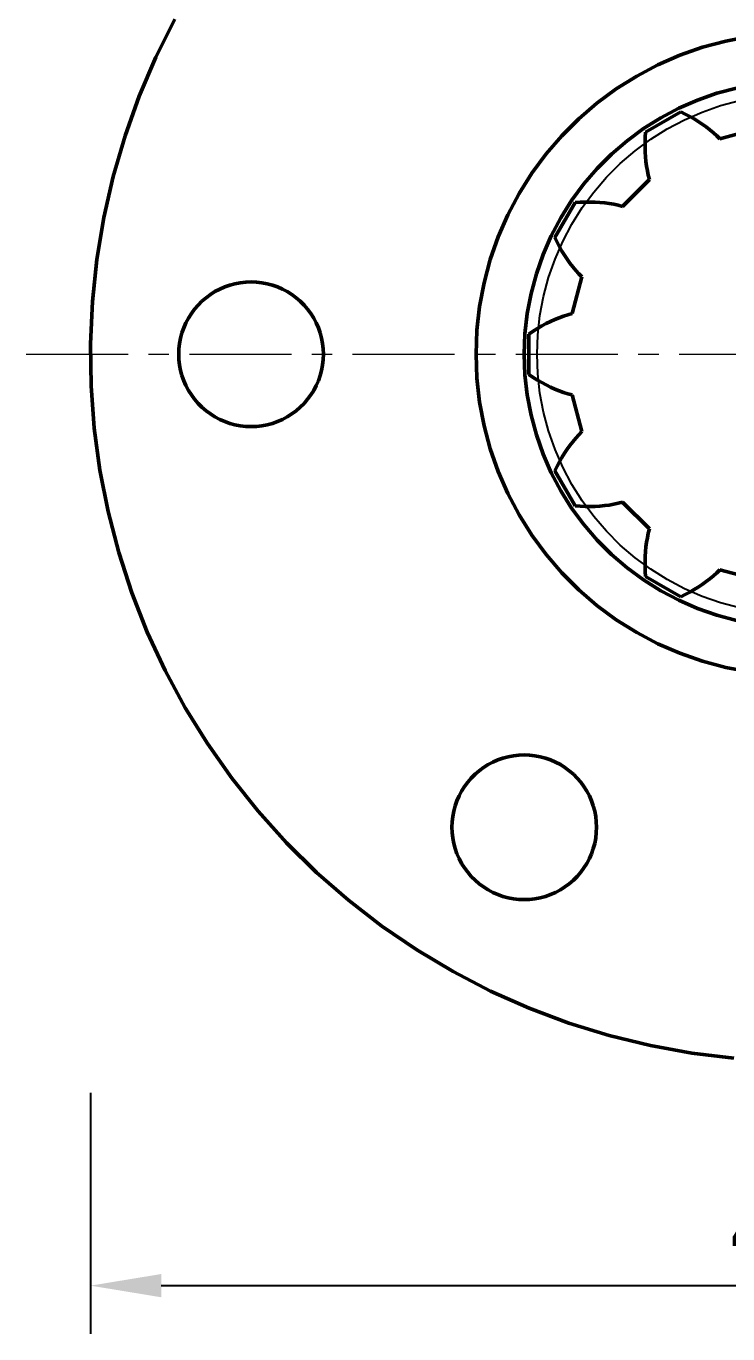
# Model space of a CAD drawing. Header units: millimetres. Extents: x 0 to 420, y 0 to 297.
# Drawn here: x 185.5 to 207.33, y 219.51 to 260.21 of the extents above; entities that cross this region are included whole.
import ezdxf

# ---------------------------------------------------------------- set-up
doc = ezdxf.new("R2010")
doc.units = ezdxf.units.MM
doc.linetypes.add('CENTER', pattern=[5.08, 3.175, -0.635, 0.635, -0.635])
doc.linetypes.add('DASHED', pattern=[1.524, 1.27, -0.254])
for name, color, linetype, lineweight in [('CENTER', 1, 'CENTER', 18), ('DIM', 3, 'CONTINUOUS', 18), ('HIDDEN', 8, 'DASHED', 25), ('VISIBLE', 7, 'CONTINUOUS', 50)]:
    doc.layers.add(name, color=color, linetype=linetype, lineweight=lineweight)
doc.styles.add('CJK', font='NotoSansCJK-Regular.ttc')
doc.dimstyles.new('GB', dxfattribs={"dimtxt": 2.8, "dimasz": 2.2, "dimexe": 1.5, "dimexo": 1, "dimgap": 0.6, "dimtad": 1, "dimlfac": 100, "dimzin": 12, "dimdsep": 46, "dimtxsty": 'CJK', "dimcen": 2.5, "dimazin": 3, "dimtfac": 0.5, "dimtmove": 2, "dimatfit": 3})

msp = doc.modelspace()

# ---------------------------------------------------------------- linework, layer by layer
at = {"layer": 'CENTER'}
msp.add_line((185.49754, 250), (233.49754, 250), dxfattribs=at)
at = {"layer": 'HIDDEN'}
for points in [[(189.53565, 259.24786), (190.12444, 260.42511)], [(206.54999, 259.55573), (207.27233, 259.74928)], [(206.54999, 259.55573), (207.27233, 259.74928)], [(206.54999, 259.55573), (207.27233, 259.74928)], [(207.27233, 259.74928), (208.00712, 259.88831)], [(207.27233, 259.74928), (208.00712, 259.88831)], [(207.27233, 259.74928), (208.00712, 259.88831)], [(205.1587, 259.00969), (205.84413, 259.30874)], [(205.1587, 259.00969), (205.84413, 259.30874)], [(205.1587, 259.00969), (205.84413, 259.30874)], [(205.84413, 259.30874), (206.54999, 259.55573)], [(205.84413, 259.30874), (206.54999, 259.55573)], [(205.84413, 259.30874), (206.54999, 259.55573)], [(189.01832, 258.0375), (189.53565, 259.24786)], [(204.49754, 258.66025), (205.1587, 259.00969)], [(204.49754, 258.66025), (205.1587, 259.00969)], [(204.49754, 258.66025), (205.1587, 259.00969)], [(203.86434, 258.26239), (204.49754, 258.66025)], [(203.86434, 258.26239), (204.49754, 258.66025)], [(203.86434, 258.26239), (204.49754, 258.66025)], [(203.26264, 257.81831), (203.86434, 258.26239)], [(203.26264, 257.81831), (203.86434, 258.26239)], [(203.26264, 257.81831), (203.86434, 258.26239)], [(206.39214, 257.91243), (206.99212, 258.12237)], [(206.99212, 258.12237), (206.39214, 257.91243)], [(206.99212, 258.12237), (206.39214, 257.91243)], [(206.39214, 257.91243), (206.99212, 258.12237)], [(206.39214, 257.91243), (206.99212, 258.12237)], [(206.99212, 258.12237), (207.60611, 258.28689)], [(207.60611, 258.28689), (206.99212, 258.12237)], [(207.60611, 258.28689), (206.99212, 258.12237)], [(206.99212, 258.12237), (207.60611, 258.28689)], [(206.99212, 258.12237), (207.60611, 258.28689)], [(188.57429, 256.79837), (189.01832, 258.0375)], [(202.69581, 257.33052), (203.26264, 257.81831)], [(202.69581, 257.33052), (203.26264, 257.81831)], [(202.69581, 257.33052), (203.26264, 257.81831)], [(205.24754, 257.36122), (205.80953, 257.65824)], [(205.80953, 257.65824), (205.24754, 257.36122)], [(205.80953, 257.65824), (205.24754, 257.36122)], [(205.24754, 257.36122), (205.80953, 257.65824)], [(205.24754, 257.36122), (205.80953, 257.65824)], [(205.80953, 257.65824), (206.39214, 257.91243)], [(206.39214, 257.91243), (205.80953, 257.65824)], [(206.39214, 257.91243), (205.80953, 257.65824)], [(205.80953, 257.65824), (206.39214, 257.91243)], [(205.80953, 257.65824), (206.39214, 257.91243)], [(206.53828, 257.54008), (207.11002, 257.74014)], [(206.53828, 257.54008), (207.11002, 257.74014)], [(207.11002, 257.74014), (207.69512, 257.89692)], [(207.11002, 257.74014), (207.69512, 257.89692)], [(202.16702, 256.80173), (202.69581, 257.33052)], [(202.16702, 256.80173), (202.69581, 257.33052)], [(202.16702, 256.80173), (202.69581, 257.33052)], [(204.70932, 257.02303), (205.24754, 257.36122)], [(205.24754, 257.36122), (204.70932, 257.02303)], [(205.24754, 257.36122), (204.70932, 257.02303)], [(204.70932, 257.02303), (205.24754, 257.36122)], [(204.70932, 257.02303), (205.24754, 257.36122)], [(204.77654, 256.91757), (205.86724, 257.54729)], [(205.44754, 257.01481), (205.98308, 257.29785)], [(205.44754, 257.01481), (205.98308, 257.29785)], [(205.86724, 257.54729), (206.01097, 257.47705)], [(205.98308, 257.29785), (206.53828, 257.54008)], [(205.98308, 257.29785), (206.53828, 257.54008)], [(206.01097, 257.47705), (206.1503, 257.40349)], [(206.1503, 257.40349), (206.28511, 257.32669)], [(206.28511, 257.32669), (206.41527, 257.24674)], [(206.41527, 257.24674), (206.54063, 257.16374)], [(204.19787, 256.64557), (204.70932, 257.02303)], [(204.70932, 257.02303), (204.19787, 256.64557)], [(204.70932, 257.02303), (204.19787, 256.64557)], [(204.19787, 256.64557), (204.70932, 257.02303)], [(204.19787, 256.64557), (204.70932, 257.02303)], [(204.76551, 256.75799), (204.77654, 256.91757)], [(204.93465, 256.69253), (205.44754, 257.01481)], [(204.93465, 256.69253), (205.44754, 257.01481)], [(206.54063, 257.16374), (206.66102, 257.07777)], [(206.66102, 257.07777), (206.77627, 256.9889)], [(206.77627, 256.9889), (206.88616, 256.8972)], [(206.88616, 256.8972), (206.99045, 256.80272)], [(207.08882, 256.7055), (208.2308, 257.01149)], [(188.20517, 255.53491), (188.57429, 256.79837)], [(201.67922, 256.2349), (202.16702, 256.80173)], [(201.67922, 256.2349), (202.16702, 256.80173)], [(201.67922, 256.2349), (202.16702, 256.80173)], [(203.71607, 256.23094), (204.19787, 256.64557)], [(204.19787, 256.64557), (203.71607, 256.23094)], [(204.19787, 256.64557), (203.71607, 256.23094)], [(203.71607, 256.23094), (204.19787, 256.64557)], [(203.71607, 256.23094), (204.19787, 256.64557)], [(204.44727, 256.33284), (204.93465, 256.69253)], [(204.44727, 256.33284), (204.93465, 256.69253)], [(204.75865, 256.44538), (204.75955, 256.60054)], [(204.76281, 256.29269), (204.75865, 256.44538)], [(204.75955, 256.60054), (204.76551, 256.75799)], [(206.99045, 256.80272), (207.08882, 256.7055)], [(201.23515, 255.6332), (201.67922, 256.2349)], [(201.23515, 255.6332), (201.67922, 256.2349)], [(201.23515, 255.6332), (201.67922, 256.2349)], [(203.2666, 255.78147), (203.71607, 256.23094)], [(203.71607, 256.23094), (203.2666, 255.78147)], [(203.71607, 256.23094), (203.2666, 255.78147)], [(203.2666, 255.78147), (203.71607, 256.23094)], [(203.2666, 255.78147), (203.71607, 256.23094)], [(203.98814, 255.93772), (204.44727, 256.33284)], [(203.98814, 255.93772), (204.44727, 256.33284)], [(204.77201, 256.14263), (204.76281, 256.29269)], [(204.78627, 255.99538), (204.77201, 256.14263)], [(200.83728, 255), (201.23515, 255.6332)], [(200.83728, 255), (201.23515, 255.6332)], [(200.83728, 255), (201.23515, 255.6332)], [(202.85197, 255.29966), (203.2666, 255.78147)], [(203.2666, 255.78147), (202.85197, 255.29966)], [(203.2666, 255.78147), (202.85197, 255.29966)], [(202.85197, 255.29966), (203.2666, 255.78147)], [(202.85197, 255.29966), (203.2666, 255.78147)], [(203.55982, 255.5094), (203.98814, 255.93772)], [(203.55982, 255.5094), (203.98814, 255.93772)], [(204.80561, 255.85114), (204.78627, 255.99538)], [(204.83008, 255.71012), (204.80561, 255.85114)], [(204.85976, 255.57257), (204.83008, 255.71012)], [(187.91227, 254.25163), (188.20517, 255.53491)], [(202.47451, 254.78822), (202.85197, 255.29966)], [(202.85197, 255.29966), (202.47451, 254.78822)], [(202.85197, 255.29966), (202.47451, 254.78822)], [(202.47451, 254.78822), (202.85197, 255.29966)], [(202.47451, 254.78822), (202.85197, 255.29966)], [(203.1647, 255.05027), (203.55982, 255.5094)], [(203.1647, 255.05027), (203.55982, 255.5094)], [(204.05878, 254.60278), (204.89476, 255.43876)], [(204.89476, 255.43876), (204.85976, 255.57257)], [(200.48785, 254.33884), (200.83728, 255)], [(200.48785, 254.33884), (200.83728, 255)], [(200.48785, 254.33884), (200.83728, 255)], [(202.805, 254.56289), (203.1647, 255.05027)], [(202.805, 254.56289), (203.1647, 255.05027)], [(201.95025, 253.6303), (202.57997, 254.721)], [(202.13632, 254.25), (202.47451, 254.78822)], [(202.47451, 254.78822), (202.13632, 254.25)], [(202.47451, 254.78822), (202.13632, 254.25)], [(202.13632, 254.25), (202.47451, 254.78822)], [(202.13632, 254.25), (202.47451, 254.78822)], [(202.48273, 254.05), (202.805, 254.56289)], [(202.48273, 254.05), (202.805, 254.56289)], [(202.57997, 254.721), (202.73955, 254.73203)], [(202.73955, 254.73203), (202.897, 254.73799)], [(202.897, 254.73799), (203.05215, 254.73888)], [(203.05215, 254.73888), (203.20485, 254.73473)], [(203.20485, 254.73473), (203.35491, 254.72553)], [(203.35491, 254.72553), (203.50216, 254.71127)], [(203.50216, 254.71127), (203.6464, 254.69193)], [(203.6464, 254.69193), (203.78742, 254.66746)], [(203.78742, 254.66746), (203.92497, 254.63778)], [(203.92497, 254.63778), (204.05878, 254.60278)], [(187.69664, 252.95313), (187.91227, 254.25163)], [(200.1888, 253.65341), (200.48785, 254.33884)], [(200.1888, 253.65341), (200.48785, 254.33884)], [(200.1888, 253.65341), (200.48785, 254.33884)], [(201.8393, 253.68801), (202.13632, 254.25)], [(202.13632, 254.25), (201.8393, 253.68801)], [(202.13632, 254.25), (201.8393, 253.68801)], [(201.8393, 253.68801), (202.13632, 254.25)], [(201.8393, 253.68801), (202.13632, 254.25)], [(202.19969, 253.51446), (202.48273, 254.05)], [(202.19969, 253.51446), (202.48273, 254.05)], [(199.94181, 252.94755), (200.1888, 253.65341)], [(199.94181, 252.94755), (200.1888, 253.65341)], [(199.94181, 252.94755), (200.1888, 253.65341)], [(201.58511, 253.1054), (201.8393, 253.68801)], [(201.8393, 253.68801), (201.58511, 253.1054)], [(201.8393, 253.68801), (201.58511, 253.1054)], [(201.58511, 253.1054), (201.8393, 253.68801)], [(201.58511, 253.1054), (201.8393, 253.68801)], [(202.02049, 253.48657), (201.95025, 253.6303)], [(201.95746, 252.95926), (202.19969, 253.51446)], [(201.95746, 252.95926), (202.19969, 253.51446)], [(202.09405, 253.34724), (202.02049, 253.48657)], [(202.17085, 253.21242), (202.09405, 253.34724)], [(202.2508, 253.08226), (202.17085, 253.21242)], [(187.55905, 251.64406), (187.69664, 252.95313)], [(199.74826, 252.22521), (199.94181, 252.94755)], [(199.74826, 252.22521), (199.94181, 252.94755)], [(199.74826, 252.22521), (199.94181, 252.94755)], [(201.37517, 252.50542), (201.58511, 253.1054)], [(201.58511, 253.1054), (201.37517, 252.50542)], [(201.58511, 253.1054), (201.37517, 252.50542)], [(201.37517, 252.50542), (201.58511, 253.1054)], [(201.37517, 252.50542), (201.58511, 253.1054)], [(201.7574, 252.38752), (201.95746, 252.95926)], [(201.7574, 252.38752), (201.95746, 252.95926)], [(202.3338, 252.95691), (202.2508, 253.08226)], [(202.41977, 252.83652), (202.3338, 252.95691)], [(202.50864, 252.72127), (202.41977, 252.83652)], [(201.21065, 251.89143), (201.37517, 252.50542)], [(201.37517, 252.50542), (201.21065, 251.89143)], [(201.37517, 252.50542), (201.21065, 251.89143)], [(201.21065, 251.89143), (201.37517, 252.50542)], [(201.21065, 251.89143), (201.37517, 252.50542)], [(201.60062, 251.80242), (201.7574, 252.38752)], [(201.60062, 251.80242), (201.7574, 252.38752)], [(202.48605, 251.26674), (202.79204, 252.40871)], [(202.60034, 252.61138), (202.50864, 252.72127)], [(202.69482, 252.50709), (202.60034, 252.61138)], [(202.79204, 252.40871), (202.69482, 252.50709)], [(191.5213, 252.02718), (191.37254, 251.94856)], [(191.67552, 252.09447), (191.5213, 252.02718)], [(191.83434, 252.15004), (191.67552, 252.09447)], [(191.99687, 252.19359), (191.83434, 252.15004)], [(192.16219, 252.22487), (191.99687, 252.19359)], [(192.3294, 252.24371), (192.16219, 252.22487)], [(192.49754, 252.25), (192.3294, 252.24371)], [(192.66568, 252.24371), (192.49754, 252.25)], [(192.83288, 252.22487), (192.66568, 252.24371)], [(192.99821, 252.19359), (192.83288, 252.22487)], [(193.16074, 252.15004), (192.99821, 252.19359)], [(193.31956, 252.09447), (193.16074, 252.15004)], [(193.47378, 252.02718), (193.31956, 252.09447)], [(193.62254, 251.94856), (193.47378, 252.02718)], [(199.60923, 251.49042), (199.74826, 252.22521)], [(199.60923, 251.49042), (199.74826, 252.22521)], [(199.60923, 251.49042), (199.74826, 252.22521)], [(187.5, 250.32911), (187.55905, 251.64406)], [(190.96715, 251.64937), (190.84817, 251.53039)], [(191.09469, 251.75912), (190.96715, 251.64937)], [(191.23007, 251.85904), (191.09469, 251.75912)], [(191.37254, 251.94856), (191.23007, 251.85904)], [(193.76501, 251.85904), (193.62254, 251.94856)], [(193.90039, 251.75912), (193.76501, 251.85904)], [(194.02793, 251.64937), (193.90039, 251.75912)], [(194.1469, 251.53039), (194.02793, 251.64937)], [(201.09248, 251.26686), (201.21065, 251.89143)], [(201.21065, 251.89143), (201.09248, 251.26686)], [(201.21065, 251.89143), (201.09248, 251.26686)], [(201.09248, 251.26686), (201.21065, 251.89143)], [(201.09248, 251.26686), (201.21065, 251.89143)], [(201.48801, 251.20724), (201.60062, 251.80242)], [(201.48801, 251.20724), (201.60062, 251.80242)], [(190.6385, 251.26747), (190.54898, 251.125)], [(190.73842, 251.40285), (190.6385, 251.26747)], [(190.84817, 251.53039), (190.73842, 251.40285)], [(194.25666, 251.40285), (194.1469, 251.53039)], [(194.35658, 251.26747), (194.25666, 251.40285)], [(194.4461, 251.125), (194.35658, 251.26747)], [(199.5255, 250.7473), (199.60923, 251.49042)], [(199.5255, 250.7473), (199.60923, 251.49042)], [(199.5255, 250.7473), (199.60923, 251.49042)], [(201.02131, 250.63521), (201.09248, 251.26686)], [(201.09248, 251.26686), (201.02131, 250.63521)], [(201.09248, 251.26686), (201.02131, 250.63521)], [(201.02131, 250.63521), (201.09248, 251.26686)], [(201.02131, 250.63521), (201.09248, 251.26686)], [(201.42019, 250.60531), (201.48801, 251.20724)], [(201.42019, 250.60531), (201.48801, 251.20724)], [(201.94975, 251.08239), (202.08434, 251.13776)], [(202.08434, 251.13776), (202.2187, 251.18708)], [(202.2187, 251.18708), (202.35266, 251.23015)], [(202.35266, 251.23015), (202.48605, 251.26674)], [(190.40307, 250.82202), (190.3475, 250.6632)], [(190.47036, 250.97624), (190.40307, 250.82202)], [(190.54898, 251.125), (190.47036, 250.97624)], [(194.52472, 250.97624), (194.4461, 251.125)], [(194.592, 250.82202), (194.52472, 250.97624)], [(194.64758, 250.6632), (194.592, 250.82202)], [(199.49754, 250), (199.5255, 250.7473)], [(199.49754, 250), (199.5255, 250.7473)], [(199.49754, 250), (199.5255, 250.7473)], [(201.27893, 250.71907), (201.41231, 250.80295)], [(201.41231, 250.80295), (201.54623, 250.8813)], [(201.54623, 250.8813), (201.68054, 250.95405)], [(201.68054, 250.95405), (201.8151, 251.02111)], [(201.8151, 251.02111), (201.94975, 251.08239)], [(187.51969, 249.01297), (187.5, 250.32911)], [(190.27267, 250.33535), (190.25383, 250.16814)], [(190.30395, 250.50067), (190.27267, 250.33535)], [(190.3475, 250.6632), (190.30395, 250.50067)], [(194.69113, 250.50067), (194.64758, 250.6632)], [(194.72241, 250.33535), (194.69113, 250.50067)], [(194.74125, 250.16814), (194.72241, 250.33535)], [(200.99754, 250), (201.02131, 250.63521)], [(201.02131, 250.63521), (200.99754, 250)], [(201.02131, 250.63521), (200.99754, 250)], [(200.99754, 250), (201.02131, 250.63521)], [(200.99754, 250), (201.02131, 250.63521)], [(201.14625, 250.62972), (201.27893, 250.71907)], [(201.14625, 249.37028), (201.14625, 250.62972)], [(201.39754, 250), (201.42019, 250.60531)], [(201.39754, 250), (201.42019, 250.60531)], [(190.25383, 250.16814), (190.24754, 250)], [(190.24754, 250), (190.25383, 249.83186)], [(194.74754, 250), (194.74125, 250.16814)], [(194.74125, 249.83186), (194.74754, 250)], [(199.5255, 249.2527), (199.49754, 250)], [(199.5255, 249.2527), (199.49754, 250)], [(199.5255, 249.2527), (199.49754, 250)], [(201.02131, 249.36479), (200.99754, 250)], [(200.99754, 250), (201.02131, 249.36479)], [(200.99754, 250), (201.02131, 249.36479)], [(201.02131, 249.36479), (200.99754, 250)], [(201.02131, 249.36479), (200.99754, 250)], [(201.42019, 249.39469), (201.39754, 250)], [(201.42019, 249.39469), (201.39754, 250)], [(190.25383, 249.83186), (190.27267, 249.66465)], [(190.27267, 249.66465), (190.30395, 249.49933)], [(194.69113, 249.49933), (194.72241, 249.66465)], [(194.72241, 249.66465), (194.74125, 249.83186)], [(190.30395, 249.49933), (190.3475, 249.3368)], [(190.3475, 249.3368), (190.40307, 249.17798)], [(190.40307, 249.17798), (190.47036, 249.02376)], [(194.52472, 249.02376), (194.592, 249.17798)], [(194.592, 249.17798), (194.64758, 249.3368)], [(194.64758, 249.3368), (194.69113, 249.49933)], [(199.60923, 248.50958), (199.5255, 249.2527)], [(199.60923, 248.50958), (199.5255, 249.2527)], [(199.60923, 248.50958), (199.5255, 249.2527)], [(201.09248, 248.73314), (201.02131, 249.36479)], [(201.02131, 249.36479), (201.09248, 248.73314)], [(201.02131, 249.36479), (201.09248, 248.73314)], [(201.09248, 248.73314), (201.02131, 249.36479)], [(201.09248, 248.73314), (201.02131, 249.36479)], [(201.27893, 249.28093), (201.14625, 249.37028)], [(201.41231, 249.19705), (201.27893, 249.28093)], [(201.54623, 249.1187), (201.41231, 249.19705)], [(201.48801, 248.79276), (201.42019, 249.39469)], [(201.48801, 248.79276), (201.42019, 249.39469)], [(201.68054, 249.04595), (201.54623, 249.1187)], [(187.61806, 247.70037), (187.51969, 249.01297)], [(190.47036, 249.02376), (190.54898, 248.875)], [(190.54898, 248.875), (190.6385, 248.73253)], [(190.6385, 248.73253), (190.73842, 248.59715)], [(194.25666, 248.59715), (194.35658, 248.73253)], [(194.35658, 248.73253), (194.4461, 248.875)], [(194.4461, 248.875), (194.52472, 249.02376)], [(201.21065, 248.10857), (201.09248, 248.73314)], [(201.09248, 248.73314), (201.21065, 248.10857)], [(201.09248, 248.73314), (201.21065, 248.10857)], [(201.21065, 248.10857), (201.09248, 248.73314)], [(201.21065, 248.10857), (201.09248, 248.73314)], [(201.60062, 248.19758), (201.48801, 248.79276)], [(201.60062, 248.19758), (201.48801, 248.79276)], [(201.8151, 248.97889), (201.68054, 249.04595)], [(201.94975, 248.91761), (201.8151, 248.97889)], [(202.08434, 248.86224), (201.94975, 248.91761)], [(202.2187, 248.81292), (202.08434, 248.86224)], [(202.35266, 248.76985), (202.2187, 248.81292)], [(202.48605, 248.73326), (202.35266, 248.76985)], [(202.79204, 247.59129), (202.48605, 248.73326)], [(190.73842, 248.59715), (190.84817, 248.46961)], [(190.84817, 248.46961), (190.96715, 248.35063)], [(190.96715, 248.35063), (191.09469, 248.24088)], [(193.90039, 248.24088), (194.02793, 248.35063)], [(194.02793, 248.35063), (194.1469, 248.46961)], [(194.1469, 248.46961), (194.25666, 248.59715)], [(199.74826, 247.77479), (199.60923, 248.50958)], [(199.74826, 247.77479), (199.60923, 248.50958)], [(199.74826, 247.77479), (199.60923, 248.50958)], [(191.09469, 248.24088), (191.23007, 248.14096)], [(191.23007, 248.14096), (191.37254, 248.05144)], [(191.37254, 248.05144), (191.5213, 247.97282)], [(191.5213, 247.97282), (191.67552, 247.90553)], [(191.67552, 247.90553), (191.83434, 247.84996)], [(193.16074, 247.84996), (193.31956, 247.90553)], [(193.31956, 247.90553), (193.47378, 247.97282)], [(193.47378, 247.97282), (193.62254, 248.05144)], [(193.62254, 248.05144), (193.76501, 248.14096)], [(193.76501, 248.14096), (193.90039, 248.24088)], [(201.37517, 247.49458), (201.21065, 248.10857)], [(201.21065, 248.10857), (201.37517, 247.49458)], [(201.21065, 248.10857), (201.37517, 247.49458)], [(201.37517, 247.49458), (201.21065, 248.10857)], [(201.37517, 247.49458), (201.21065, 248.10857)], [(201.7574, 247.61248), (201.60062, 248.19758)], [(201.7574, 247.61248), (201.60062, 248.19758)], [(187.79475, 246.39601), (187.61806, 247.70037)], [(191.83434, 247.84996), (191.99687, 247.80641)], [(191.99687, 247.80641), (192.16219, 247.77513)], [(192.16219, 247.77513), (192.3294, 247.75629)], [(192.3294, 247.75629), (192.49754, 247.75)], [(192.49754, 247.75), (192.66568, 247.75629)], [(192.66568, 247.75629), (192.83288, 247.77513)], [(192.83288, 247.77513), (192.99821, 247.80641)], [(192.99821, 247.80641), (193.16074, 247.84996)], [(199.94181, 247.05245), (199.74826, 247.77479)], [(199.94181, 247.05245), (199.74826, 247.77479)], [(199.94181, 247.05245), (199.74826, 247.77479)], [(201.58511, 246.8946), (201.37517, 247.49458)], [(201.37517, 247.49458), (201.58511, 246.8946)], [(201.37517, 247.49458), (201.58511, 246.8946)], [(201.58511, 246.8946), (201.37517, 247.49458)], [(201.58511, 246.8946), (201.37517, 247.49458)], [(201.95746, 247.04074), (201.7574, 247.61248)], [(201.95746, 247.04074), (201.7574, 247.61248)], [(202.60034, 247.38862), (202.69482, 247.49291)], [(202.69482, 247.49291), (202.79204, 247.59129)], [(202.3338, 247.04309), (202.41977, 247.16348)], [(202.41977, 247.16348), (202.50864, 247.27873)], [(202.50864, 247.27873), (202.60034, 247.38862)], [(200.1888, 246.34659), (199.94181, 247.05245)], [(200.1888, 246.34659), (199.94181, 247.05245)], [(200.1888, 246.34659), (199.94181, 247.05245)], [(201.8393, 246.31199), (201.58511, 246.8946)], [(201.58511, 246.8946), (201.8393, 246.31199)], [(201.58511, 246.8946), (201.8393, 246.31199)], [(201.8393, 246.31199), (201.58511, 246.8946)], [(201.8393, 246.31199), (201.58511, 246.8946)], [(202.19969, 246.48554), (201.95746, 247.04074)], [(202.19969, 246.48554), (201.95746, 247.04074)], [(202.09405, 246.65276), (202.17085, 246.78758)], [(202.17085, 246.78758), (202.2508, 246.91774)], [(202.2508, 246.91774), (202.3338, 247.04309)], [(188.04912, 245.10454), (187.79475, 246.39601)], [(200.48785, 245.66116), (200.1888, 246.34659)], [(200.48785, 245.66116), (200.1888, 246.34659)], [(200.48785, 245.66116), (200.1888, 246.34659)], [(202.13632, 245.75), (201.8393, 246.31199)], [(201.8393, 246.31199), (202.13632, 245.75)], [(201.8393, 246.31199), (202.13632, 245.75)], [(202.13632, 245.75), (201.8393, 246.31199)], [(202.13632, 245.75), (201.8393, 246.31199)], [(201.95025, 246.3697), (202.02049, 246.51343)], [(202.57997, 245.279), (201.95025, 246.3697)], [(202.02049, 246.51343), (202.09405, 246.65276)], [(202.48273, 245.95), (202.19969, 246.48554)], [(202.48273, 245.95), (202.19969, 246.48554)], [(202.805, 245.43711), (202.48273, 245.95)], [(202.805, 245.43711), (202.48273, 245.95)], [(200.83728, 245), (200.48785, 245.66116)], [(200.83728, 245), (200.48785, 245.66116)], [(200.83728, 245), (200.48785, 245.66116)], [(202.47451, 245.21178), (202.13632, 245.75)], [(202.13632, 245.75), (202.47451, 245.21178)], [(202.13632, 245.75), (202.47451, 245.21178)], [(202.47451, 245.21178), (202.13632, 245.75)], [(202.47451, 245.21178), (202.13632, 245.75)], [(188.38028, 243.8306), (188.04912, 245.10454)], [(202.85197, 244.70034), (202.47451, 245.21178)], [(202.47451, 245.21178), (202.85197, 244.70034)], [(202.47451, 245.21178), (202.85197, 244.70034)], [(202.85197, 244.70034), (202.47451, 245.21178)], [(202.85197, 244.70034), (202.47451, 245.21178)], [(202.73955, 245.26797), (202.57997, 245.279)], [(202.897, 245.26201), (202.73955, 245.26797)], [(203.1647, 244.94973), (202.805, 245.43711)], [(203.1647, 244.94973), (202.805, 245.43711)], [(203.05215, 245.26112), (202.897, 245.26201)], [(203.20485, 245.26527), (203.05215, 245.26112)], [(203.35491, 245.27447), (203.20485, 245.26527)], [(203.50216, 245.28873), (203.35491, 245.27447)], [(203.6464, 245.30807), (203.50216, 245.28873)], [(203.78742, 245.33254), (203.6464, 245.30807)], [(203.92497, 245.36222), (203.78742, 245.33254)], [(204.05878, 245.39722), (203.92497, 245.36222)], [(204.89476, 244.56124), (204.05878, 245.39722)], [(201.23515, 244.3668), (200.83728, 245)], [(201.23515, 244.3668), (200.83728, 245)], [(201.23515, 244.3668), (200.83728, 245)], [(203.2666, 244.21853), (202.85197, 244.70034)], [(202.85197, 244.70034), (203.2666, 244.21853)], [(202.85197, 244.70034), (203.2666, 244.21853)], [(203.2666, 244.21853), (202.85197, 244.70034)], [(203.2666, 244.21853), (202.85197, 244.70034)], [(203.55982, 244.4906), (203.1647, 244.94973)], [(203.55982, 244.4906), (203.1647, 244.94973)], [(201.67922, 243.7651), (201.23515, 244.3668)], [(201.67922, 243.7651), (201.23515, 244.3668)], [(201.67922, 243.7651), (201.23515, 244.3668)], [(203.71607, 243.76906), (203.2666, 244.21853)], [(203.2666, 244.21853), (203.71607, 243.76906)], [(203.2666, 244.21853), (203.71607, 243.76906)], [(203.71607, 243.76906), (203.2666, 244.21853)], [(203.71607, 243.76906), (203.2666, 244.21853)], [(203.98814, 244.06228), (203.55982, 244.4906)], [(203.98814, 244.06228), (203.55982, 244.4906)], [(204.80561, 244.14886), (204.83008, 244.28988)], [(204.83008, 244.28988), (204.85976, 244.42743)], [(204.85976, 244.42743), (204.89476, 244.56124)], [(188.78704, 242.57874), (188.38028, 243.8306)], [(204.44727, 243.66716), (203.98814, 244.06228)], [(204.44727, 243.66716), (203.98814, 244.06228)], [(204.76281, 243.70731), (204.77201, 243.85737)], [(204.77201, 243.85737), (204.78627, 244.00462)], [(204.78627, 244.00462), (204.80561, 244.14886)], [(202.16702, 243.19827), (201.67922, 243.7651)], [(202.16702, 243.19827), (201.67922, 243.7651)], [(202.16702, 243.19827), (201.67922, 243.7651)], [(204.19787, 243.35443), (203.71607, 243.76906)], [(203.71607, 243.76906), (204.19787, 243.35443)], [(203.71607, 243.76906), (204.19787, 243.35443)], [(204.19787, 243.35443), (203.71607, 243.76906)], [(204.19787, 243.35443), (203.71607, 243.76906)], [(204.93465, 243.30747), (204.44727, 243.66716)], [(204.93465, 243.30747), (204.44727, 243.66716)], [(204.75865, 243.55462), (204.76281, 243.70731)], [(204.75955, 243.39946), (204.75865, 243.55462)], [(202.69581, 242.66948), (202.16702, 243.19827)], [(202.69581, 242.66948), (202.16702, 243.19827)], [(202.69581, 242.66948), (202.16702, 243.19827)], [(204.70932, 242.97697), (204.19787, 243.35443)], [(204.19787, 243.35443), (204.70932, 242.97697)], [(204.19787, 243.35443), (204.70932, 242.97697)], [(204.70932, 242.97697), (204.19787, 243.35443)], [(204.70932, 242.97697), (204.19787, 243.35443)], [(204.76551, 243.24201), (204.75955, 243.39946)], [(204.77654, 243.08243), (204.76551, 243.24201)], [(205.86724, 242.45271), (204.77654, 243.08243)], [(205.44754, 242.98519), (204.93465, 243.30747)], [(205.44754, 242.98519), (204.93465, 243.30747)], [(206.77627, 243.0111), (206.66102, 242.92223)], [(206.88616, 243.1028), (206.77627, 243.0111)], [(206.99045, 243.19728), (206.88616, 243.1028)], [(207.08882, 243.2945), (206.99045, 243.19728)], [(208.2308, 242.98851), (207.08882, 243.2945)], [(203.26264, 242.18169), (202.69581, 242.66948)], [(203.26264, 242.18169), (202.69581, 242.66948)], [(203.26264, 242.18169), (202.69581, 242.66948)], [(205.24754, 242.63878), (204.70932, 242.97697)], [(204.70932, 242.97697), (205.24754, 242.63878)], [(204.70932, 242.97697), (205.24754, 242.63878)], [(205.24754, 242.63878), (204.70932, 242.97697)], [(205.24754, 242.63878), (204.70932, 242.97697)], [(205.80953, 242.34176), (205.24754, 242.63878)], [(205.24754, 242.63878), (205.80953, 242.34176)], [(205.24754, 242.63878), (205.80953, 242.34176)], [(205.80953, 242.34176), (205.24754, 242.63878)], [(205.80953, 242.34176), (205.24754, 242.63878)], [(205.98308, 242.70215), (205.44754, 242.98519)], [(205.98308, 242.70215), (205.44754, 242.98519)], [(206.53828, 242.45992), (205.98308, 242.70215)], [(206.53828, 242.45992), (205.98308, 242.70215)], [(206.1503, 242.59651), (206.01097, 242.52295)], [(206.28511, 242.67331), (206.1503, 242.59651)], [(206.41527, 242.75326), (206.28511, 242.67331)], [(206.54063, 242.83626), (206.41527, 242.75326)], [(206.66102, 242.92223), (206.54063, 242.83626)], [(189.26793, 241.35345), (188.78704, 242.57874)], [(203.86434, 241.73761), (203.26264, 242.18169)], [(203.86434, 241.73761), (203.26264, 242.18169)], [(203.86434, 241.73761), (203.26264, 242.18169)], [(206.39214, 242.08757), (205.80953, 242.34176)], [(205.80953, 242.34176), (206.39214, 242.08757)], [(205.80953, 242.34176), (206.39214, 242.08757)], [(206.39214, 242.08757), (205.80953, 242.34176)], [(206.39214, 242.08757), (205.80953, 242.34176)], [(206.01097, 242.52295), (205.86724, 242.45271)], [(207.11002, 242.25986), (206.53828, 242.45992)], [(207.11002, 242.25986), (206.53828, 242.45992)], [(207.69512, 242.10308), (207.11002, 242.25986)], [(207.69512, 242.10308), (207.11002, 242.25986)], [(206.99212, 241.87763), (206.39214, 242.08757)], [(206.39214, 242.08757), (206.99212, 241.87763)], [(206.39214, 242.08757), (206.99212, 241.87763)], [(206.99212, 241.87763), (206.39214, 242.08757)], [(206.99212, 241.87763), (206.39214, 242.08757)], [(207.60611, 241.71311), (206.99212, 241.87763)], [(206.99212, 241.87763), (207.60611, 241.71311)], [(206.99212, 241.87763), (207.60611, 241.71311)], [(207.60611, 241.71311), (206.99212, 241.87763)], [(207.60611, 241.71311), (206.99212, 241.87763)], [(204.49754, 241.33975), (203.86434, 241.73761)], [(204.49754, 241.33975), (203.86434, 241.73761)], [(204.49754, 241.33975), (203.86434, 241.73761)], [(189.82124, 240.15911), (189.26793, 241.35345)], [(205.1587, 240.99031), (204.49754, 241.33975)], [(205.1587, 240.99031), (204.49754, 241.33975)], [(205.1587, 240.99031), (204.49754, 241.33975)], [(205.84413, 240.69126), (205.1587, 240.99031)], [(205.84413, 240.69126), (205.1587, 240.99031)], [(205.84413, 240.69126), (205.1587, 240.99031)], [(206.54999, 240.44427), (205.84413, 240.69126)], [(206.54999, 240.44427), (205.84413, 240.69126)], [(206.54999, 240.44427), (205.84413, 240.69126)], [(190.44498, 239), (189.82124, 240.15911)], [(207.27233, 240.25072), (206.54999, 240.44427)], [(207.27233, 240.25072), (206.54999, 240.44427)], [(207.27233, 240.25072), (206.54999, 240.44427)], [(208.00712, 240.11169), (207.27233, 240.25072)], [(208.00712, 240.11169), (207.27233, 240.25072)], [(208.00712, 240.11169), (207.27233, 240.25072)], [(191.13693, 237.88027), (190.44498, 239)], [(191.8946, 236.80392), (191.13693, 237.88027)], [(200.0213, 237.30475), (199.87254, 237.22613)], [(200.17552, 237.37203), (200.0213, 237.30475)], [(200.33434, 237.42761), (200.17552, 237.37203)], [(200.49687, 237.47116), (200.33434, 237.42761)], [(200.66219, 237.50244), (200.49687, 237.47116)], [(200.8294, 237.52128), (200.66219, 237.50244)], [(200.99754, 237.52757), (200.8294, 237.52128)], [(201.16568, 237.52128), (200.99754, 237.52757)], [(201.33288, 237.50244), (201.16568, 237.52128)], [(201.49821, 237.47116), (201.33288, 237.50244)], [(201.66074, 237.42761), (201.49821, 237.47116)], [(201.81956, 237.37203), (201.66074, 237.42761)], [(201.97378, 237.30475), (201.81956, 237.37203)], [(202.12254, 237.22613), (201.97378, 237.30475)], [(199.46715, 236.92693), (199.34817, 236.80796)], [(199.59469, 237.03669), (199.46715, 236.92693)], [(199.73007, 237.13661), (199.59469, 237.03669)], [(199.87254, 237.22613), (199.73007, 237.13661)], [(202.26501, 237.13661), (202.12254, 237.22613)], [(202.40039, 237.03669), (202.26501, 237.13661)], [(202.52793, 236.92693), (202.40039, 237.03669)], [(202.6469, 236.80796), (202.52793, 236.92693)], [(192.71529, 235.77481), (191.8946, 236.80392)], [(199.1385, 236.54504), (199.04898, 236.40257)], [(199.23842, 236.68042), (199.1385, 236.54504)], [(199.34817, 236.80796), (199.23842, 236.68042)], [(202.75666, 236.68042), (202.6469, 236.80796)], [(202.85658, 236.54504), (202.75666, 236.68042)], [(202.9461, 236.40257), (202.85658, 236.54504)], [(198.90307, 236.09959), (198.8475, 235.94077)], [(198.97036, 236.25381), (198.90307, 236.09959)], [(199.04898, 236.40257), (198.97036, 236.25381)], [(203.02472, 236.25381), (202.9461, 236.40257)], [(203.092, 236.09959), (203.02472, 236.25381)], [(203.14758, 235.94077), (203.092, 236.09959)], [(193.59605, 234.79662), (192.71529, 235.77481)], [(198.80395, 235.77824), (198.77267, 235.61291)], [(198.8475, 235.94077), (198.80395, 235.77824)], [(203.19113, 235.77824), (203.14758, 235.94077)], [(203.22241, 235.61291), (203.19113, 235.77824)], [(198.75383, 235.44571), (198.74754, 235.27757)], [(198.74754, 235.27757), (198.75383, 235.10943)], [(198.77267, 235.61291), (198.75383, 235.44571)], [(203.24125, 235.44571), (203.22241, 235.61291)], [(203.24754, 235.27757), (203.24125, 235.44571)], [(203.24125, 235.10943), (203.24754, 235.27757)], [(198.75383, 235.10943), (198.77267, 234.94222)], [(198.77267, 234.94222), (198.80395, 234.7769)], [(203.19113, 234.7769), (203.22241, 234.94222)], [(203.22241, 234.94222), (203.24125, 235.10943)], [(194.53374, 233.87286), (193.59605, 234.79662)], [(198.80395, 234.7769), (198.8475, 234.61437)], [(198.8475, 234.61437), (198.90307, 234.45555)], [(198.90307, 234.45555), (198.97036, 234.30133)], [(203.02472, 234.30133), (203.092, 234.45555)], [(203.092, 234.45555), (203.14758, 234.61437)], [(203.14758, 234.61437), (203.19113, 234.7769)], [(198.97036, 234.30133), (199.04898, 234.15257)], [(199.04898, 234.15257), (199.1385, 234.0101)], [(202.85658, 234.0101), (202.9461, 234.15257)], [(202.9461, 234.15257), (203.02472, 234.30133)], [(195.52499, 233.00683), (194.53374, 233.87286)], [(199.1385, 234.0101), (199.23842, 233.87472)], [(199.23842, 233.87472), (199.34817, 233.74718)], [(199.34817, 233.74718), (199.46715, 233.6282)], [(202.52793, 233.6282), (202.6469, 233.74718)], [(202.6469, 233.74718), (202.75666, 233.87472)], [(202.75666, 233.87472), (202.85658, 234.0101)], [(199.46715, 233.6282), (199.59469, 233.51845)], [(199.59469, 233.51845), (199.73007, 233.41853)], [(199.73007, 233.41853), (199.87254, 233.32901)], [(199.87254, 233.32901), (200.0213, 233.25039)], [(200.0213, 233.25039), (200.17552, 233.1831)], [(201.81956, 233.1831), (201.97378, 233.25039)], [(201.97378, 233.25039), (202.12254, 233.32901)], [(202.12254, 233.32901), (202.26501, 233.41853)], [(202.26501, 233.41853), (202.40039, 233.51845)], [(202.40039, 233.51845), (202.52793, 233.6282)], [(196.56626, 232.20163), (195.52499, 233.00683)], [(200.17552, 233.1831), (200.33434, 233.12753)], [(200.33434, 233.12753), (200.49687, 233.08398)], [(200.49687, 233.08398), (200.66219, 233.0527)], [(200.66219, 233.0527), (200.8294, 233.03386)], [(200.8294, 233.03386), (200.99754, 233.02757)], [(200.99754, 233.02757), (201.16568, 233.03386)], [(201.16568, 233.03386), (201.33288, 233.0527)], [(201.33288, 233.0527), (201.49821, 233.08398)], [(201.49821, 233.08398), (201.66074, 233.12753)], [(201.66074, 233.12753), (201.81956, 233.1831)], [(197.65382, 231.46014), (196.56626, 232.20163)], [(198.78378, 230.78502), (197.65382, 231.46014)], [(199.9521, 230.17868), (198.78378, 230.78502)], [(201.15458, 229.64331), (199.9521, 230.17868)], [(202.38693, 229.1808), (201.15458, 229.64331)], [(203.64473, 228.79282), (202.38693, 229.1808)], [(204.92348, 228.48075), (203.64473, 228.79282)], [(206.21861, 228.24572), (204.92348, 228.48075)], [(207.52547, 228.08857), (206.21861, 228.24572)]]:
    msp.add_lwpolyline(points, dxfattribs=at)
at = {"layer": 'VISIBLE'}
for points in [[(189.53565, 259.24786), (190.12444, 260.42511)], [(206.54999, 259.55573), (207.27233, 259.74928)], [(207.27233, 259.74928), (208.00712, 259.88831)], [(205.1587, 259.00969), (205.84413, 259.30874)], [(205.84413, 259.30874), (206.54999, 259.55573)], [(189.01832, 258.0375), (189.53565, 259.24786)], [(204.49754, 258.66025), (205.1587, 259.00969)], [(203.86434, 258.26239), (204.49754, 258.66025)], [(203.26264, 257.81831), (203.86434, 258.26239)], [(206.39214, 257.91243), (206.99212, 258.12237)], [(206.99212, 258.12237), (207.60611, 258.28689)], [(188.57429, 256.79837), (189.01832, 258.0375)], [(202.69581, 257.33052), (203.26264, 257.81831)], [(205.24754, 257.36122), (205.80953, 257.65824)], [(205.80953, 257.65824), (206.39214, 257.91243)], [(202.16702, 256.80173), (202.69581, 257.33052)], [(204.70932, 257.02303), (205.24754, 257.36122)], [(204.77654, 256.91757), (205.86724, 257.54729)], [(205.86724, 257.54729), (206.01097, 257.47705)], [(206.01097, 257.47705), (206.1503, 257.40349)], [(206.1503, 257.40349), (206.28511, 257.32669)], [(206.28511, 257.32669), (206.41527, 257.24674)], [(206.41527, 257.24674), (206.54063, 257.16374)], [(204.19787, 256.64557), (204.70932, 257.02303)], [(204.76551, 256.75799), (204.77654, 256.91757)], [(206.54063, 257.16374), (206.66102, 257.07777)], [(206.66102, 257.07777), (206.77627, 256.9889)], [(206.77627, 256.9889), (206.88616, 256.8972)], [(206.88616, 256.8972), (206.99045, 256.80272)], [(207.08882, 256.7055), (208.2308, 257.01149)], [(188.20517, 255.53491), (188.57429, 256.79837)], [(201.67922, 256.2349), (202.16702, 256.80173)], [(203.71607, 256.23094), (204.19787, 256.64557)], [(204.75865, 256.44538), (204.75955, 256.60054)], [(204.76281, 256.29269), (204.75865, 256.44538)], [(204.75955, 256.60054), (204.76551, 256.75799)], [(206.99045, 256.80272), (207.08882, 256.7055)], [(201.23515, 255.6332), (201.67922, 256.2349)], [(203.2666, 255.78147), (203.71607, 256.23094)], [(204.77201, 256.14263), (204.76281, 256.29269)], [(204.78627, 255.99538), (204.77201, 256.14263)], [(200.83728, 255), (201.23515, 255.6332)], [(202.85197, 255.29966), (203.2666, 255.78147)], [(204.80561, 255.85114), (204.78627, 255.99538)], [(204.83008, 255.71012), (204.80561, 255.85114)], [(204.85976, 255.57257), (204.83008, 255.71012)], [(187.91227, 254.25163), (188.20517, 255.53491)], [(202.47451, 254.78822), (202.85197, 255.29966)], [(204.05878, 254.60278), (204.89476, 255.43876)], [(204.89476, 255.43876), (204.85976, 255.57257)], [(200.48785, 254.33884), (200.83728, 255)], [(201.95025, 253.6303), (202.57997, 254.721)], [(202.13632, 254.25), (202.47451, 254.78822)], [(202.57997, 254.721), (202.73955, 254.73203)], [(202.73955, 254.73203), (202.897, 254.73799)], [(202.897, 254.73799), (203.05215, 254.73888)], [(203.05215, 254.73888), (203.20485, 254.73473)], [(203.20485, 254.73473), (203.35491, 254.72553)], [(203.35491, 254.72553), (203.50216, 254.71127)], [(203.50216, 254.71127), (203.6464, 254.69193)], [(203.6464, 254.69193), (203.78742, 254.66746)], [(203.78742, 254.66746), (203.92497, 254.63778)], [(203.92497, 254.63778), (204.05878, 254.60278)], [(187.69664, 252.95313), (187.91227, 254.25163)], [(200.1888, 253.65341), (200.48785, 254.33884)], [(201.8393, 253.68801), (202.13632, 254.25)], [(199.94181, 252.94755), (200.1888, 253.65341)], [(201.58511, 253.1054), (201.8393, 253.68801)], [(202.02049, 253.48657), (201.95025, 253.6303)], [(202.09405, 253.34724), (202.02049, 253.48657)], [(202.17085, 253.21242), (202.09405, 253.34724)], [(202.2508, 253.08226), (202.17085, 253.21242)], [(187.55905, 251.64406), (187.69664, 252.95313)], [(199.74826, 252.22521), (199.94181, 252.94755)], [(201.37517, 252.50542), (201.58511, 253.1054)], [(202.3338, 252.95691), (202.2508, 253.08226)], [(202.41977, 252.83652), (202.3338, 252.95691)], [(202.50864, 252.72127), (202.41977, 252.83652)], [(201.21065, 251.89143), (201.37517, 252.50542)], [(202.48605, 251.26674), (202.79204, 252.40871)], [(202.60034, 252.61138), (202.50864, 252.72127)], [(202.69482, 252.50709), (202.60034, 252.61138)], [(202.79204, 252.40871), (202.69482, 252.50709)], [(191.5213, 252.02718), (191.37254, 251.94856)], [(191.67552, 252.09447), (191.5213, 252.02718)], [(191.83434, 252.15004), (191.67552, 252.09447)], [(191.99687, 252.19359), (191.83434, 252.15004)], [(192.16219, 252.22487), (191.99687, 252.19359)], [(192.3294, 252.24371), (192.16219, 252.22487)], [(192.49754, 252.25), (192.3294, 252.24371)], [(192.66568, 252.24371), (192.49754, 252.25)], [(192.83288, 252.22487), (192.66568, 252.24371)], [(192.99821, 252.19359), (192.83288, 252.22487)], [(193.16074, 252.15004), (192.99821, 252.19359)], [(193.31956, 252.09447), (193.16074, 252.15004)], [(193.47378, 252.02718), (193.31956, 252.09447)], [(193.62254, 251.94856), (193.47378, 252.02718)], [(199.60923, 251.49042), (199.74826, 252.22521)], [(187.5, 250.32911), (187.55905, 251.64406)], [(190.96715, 251.64937), (190.84817, 251.53039)], [(191.09469, 251.75912), (190.96715, 251.64937)], [(191.23007, 251.85904), (191.09469, 251.75912)], [(191.37254, 251.94856), (191.23007, 251.85904)], [(193.76501, 251.85904), (193.62254, 251.94856)], [(193.90039, 251.75912), (193.76501, 251.85904)], [(194.02793, 251.64937), (193.90039, 251.75912)], [(194.1469, 251.53039), (194.02793, 251.64937)], [(201.09248, 251.26686), (201.21065, 251.89143)], [(190.6385, 251.26747), (190.54898, 251.125)], [(190.73842, 251.40285), (190.6385, 251.26747)], [(190.84817, 251.53039), (190.73842, 251.40285)], [(194.25666, 251.40285), (194.1469, 251.53039)], [(194.35658, 251.26747), (194.25666, 251.40285)], [(194.4461, 251.125), (194.35658, 251.26747)], [(199.5255, 250.7473), (199.60923, 251.49042)], [(201.02131, 250.63521), (201.09248, 251.26686)], [(201.94975, 251.08239), (202.08434, 251.13776)], [(202.08434, 251.13776), (202.2187, 251.18708)], [(202.2187, 251.18708), (202.35266, 251.23015)], [(202.35266, 251.23015), (202.48605, 251.26674)], [(190.40307, 250.82202), (190.3475, 250.6632)], [(190.47036, 250.97624), (190.40307, 250.82202)], [(190.54898, 251.125), (190.47036, 250.97624)], [(194.52472, 250.97624), (194.4461, 251.125)], [(194.592, 250.82202), (194.52472, 250.97624)], [(194.64758, 250.6632), (194.592, 250.82202)], [(199.49754, 250), (199.5255, 250.7473)], [(201.27893, 250.71907), (201.41231, 250.80295)], [(201.41231, 250.80295), (201.54623, 250.8813)], [(201.54623, 250.8813), (201.68054, 250.95405)], [(201.68054, 250.95405), (201.8151, 251.02111)], [(201.8151, 251.02111), (201.94975, 251.08239)], [(187.51969, 249.01297), (187.5, 250.32911)], [(190.27267, 250.33535), (190.25383, 250.16814)], [(190.30395, 250.50067), (190.27267, 250.33535)], [(190.3475, 250.6632), (190.30395, 250.50067)], [(194.69113, 250.50067), (194.64758, 250.6632)], [(194.72241, 250.33535), (194.69113, 250.50067)], [(194.74125, 250.16814), (194.72241, 250.33535)], [(200.99754, 250), (201.02131, 250.63521)], [(201.14625, 250.62972), (201.27893, 250.71907)], [(201.14625, 249.37028), (201.14625, 250.62972)], [(190.25383, 250.16814), (190.24754, 250)], [(190.24754, 250), (190.25383, 249.83186)], [(194.74754, 250), (194.74125, 250.16814)], [(194.74125, 249.83186), (194.74754, 250)], [(199.5255, 249.2527), (199.49754, 250)], [(201.02131, 249.36479), (200.99754, 250)], [(190.25383, 249.83186), (190.27267, 249.66465)], [(190.27267, 249.66465), (190.30395, 249.49933)], [(194.69113, 249.49933), (194.72241, 249.66465)], [(194.72241, 249.66465), (194.74125, 249.83186)], [(190.30395, 249.49933), (190.3475, 249.3368)], [(190.3475, 249.3368), (190.40307, 249.17798)], [(190.40307, 249.17798), (190.47036, 249.02376)], [(194.52472, 249.02376), (194.592, 249.17798)], [(194.592, 249.17798), (194.64758, 249.3368)], [(194.64758, 249.3368), (194.69113, 249.49933)], [(199.60923, 248.50958), (199.5255, 249.2527)], [(201.09248, 248.73314), (201.02131, 249.36479)], [(201.27893, 249.28093), (201.14625, 249.37028)], [(201.41231, 249.19705), (201.27893, 249.28093)], [(201.54623, 249.1187), (201.41231, 249.19705)], [(201.68054, 249.04595), (201.54623, 249.1187)], [(187.61806, 247.70037), (187.51969, 249.01297)], [(190.47036, 249.02376), (190.54898, 248.875)], [(190.54898, 248.875), (190.6385, 248.73253)], [(190.6385, 248.73253), (190.73842, 248.59715)], [(194.25666, 248.59715), (194.35658, 248.73253)], [(194.35658, 248.73253), (194.4461, 248.875)], [(194.4461, 248.875), (194.52472, 249.02376)], [(201.21065, 248.10857), (201.09248, 248.73314)], [(201.8151, 248.97889), (201.68054, 249.04595)], [(201.94975, 248.91761), (201.8151, 248.97889)], [(202.08434, 248.86224), (201.94975, 248.91761)], [(202.2187, 248.81292), (202.08434, 248.86224)], [(202.35266, 248.76985), (202.2187, 248.81292)], [(202.48605, 248.73326), (202.35266, 248.76985)], [(202.79204, 247.59129), (202.48605, 248.73326)], [(190.73842, 248.59715), (190.84817, 248.46961)], [(190.84817, 248.46961), (190.96715, 248.35063)], [(190.96715, 248.35063), (191.09469, 248.24088)], [(193.90039, 248.24088), (194.02793, 248.35063)], [(194.02793, 248.35063), (194.1469, 248.46961)], [(194.1469, 248.46961), (194.25666, 248.59715)], [(199.74826, 247.77479), (199.60923, 248.50958)], [(191.09469, 248.24088), (191.23007, 248.14096)], [(191.23007, 248.14096), (191.37254, 248.05144)], [(191.37254, 248.05144), (191.5213, 247.97282)], [(191.5213, 247.97282), (191.67552, 247.90553)], [(191.67552, 247.90553), (191.83434, 247.84996)], [(193.16074, 247.84996), (193.31956, 247.90553)], [(193.31956, 247.90553), (193.47378, 247.97282)], [(193.47378, 247.97282), (193.62254, 248.05144)], [(193.62254, 248.05144), (193.76501, 248.14096)], [(193.76501, 248.14096), (193.90039, 248.24088)], [(201.37517, 247.49458), (201.21065, 248.10857)], [(187.79475, 246.39601), (187.61806, 247.70037)], [(191.83434, 247.84996), (191.99687, 247.80641)], [(191.99687, 247.80641), (192.16219, 247.77513)], [(192.16219, 247.77513), (192.3294, 247.75629)], [(192.3294, 247.75629), (192.49754, 247.75)], [(192.49754, 247.75), (192.66568, 247.75629)], [(192.66568, 247.75629), (192.83288, 247.77513)], [(192.83288, 247.77513), (192.99821, 247.80641)], [(192.99821, 247.80641), (193.16074, 247.84996)], [(199.94181, 247.05245), (199.74826, 247.77479)], [(201.58511, 246.8946), (201.37517, 247.49458)], [(202.60034, 247.38862), (202.69482, 247.49291)], [(202.69482, 247.49291), (202.79204, 247.59129)], [(202.3338, 247.04309), (202.41977, 247.16348)], [(202.41977, 247.16348), (202.50864, 247.27873)], [(202.50864, 247.27873), (202.60034, 247.38862)], [(200.1888, 246.34659), (199.94181, 247.05245)], [(201.8393, 246.31199), (201.58511, 246.8946)], [(202.09405, 246.65276), (202.17085, 246.78758)], [(202.17085, 246.78758), (202.2508, 246.91774)], [(202.2508, 246.91774), (202.3338, 247.04309)], [(188.04912, 245.10454), (187.79475, 246.39601)], [(200.48785, 245.66116), (200.1888, 246.34659)], [(202.13632, 245.75), (201.8393, 246.31199)], [(201.95025, 246.3697), (202.02049, 246.51343)], [(202.57997, 245.279), (201.95025, 246.3697)], [(202.02049, 246.51343), (202.09405, 246.65276)], [(200.83728, 245), (200.48785, 245.66116)], [(202.47451, 245.21178), (202.13632, 245.75)], [(188.38028, 243.8306), (188.04912, 245.10454)], [(202.85197, 244.70034), (202.47451, 245.21178)], [(202.73955, 245.26797), (202.57997, 245.279)], [(202.897, 245.26201), (202.73955, 245.26797)], [(203.05215, 245.26112), (202.897, 245.26201)], [(203.20485, 245.26527), (203.05215, 245.26112)], [(203.35491, 245.27447), (203.20485, 245.26527)], [(203.50216, 245.28873), (203.35491, 245.27447)], [(203.6464, 245.30807), (203.50216, 245.28873)], [(203.78742, 245.33254), (203.6464, 245.30807)], [(203.92497, 245.36222), (203.78742, 245.33254)], [(204.05878, 245.39722), (203.92497, 245.36222)], [(204.89476, 244.56124), (204.05878, 245.39722)], [(201.23515, 244.3668), (200.83728, 245)], [(203.2666, 244.21853), (202.85197, 244.70034)], [(201.67922, 243.7651), (201.23515, 244.3668)], [(203.71607, 243.76906), (203.2666, 244.21853)], [(204.80561, 244.14886), (204.83008, 244.28988)], [(204.83008, 244.28988), (204.85976, 244.42743)], [(204.85976, 244.42743), (204.89476, 244.56124)], [(188.78704, 242.57874), (188.38028, 243.8306)], [(204.76281, 243.70731), (204.77201, 243.85737)], [(204.77201, 243.85737), (204.78627, 244.00462)], [(204.78627, 244.00462), (204.80561, 244.14886)], [(202.16702, 243.19827), (201.67922, 243.7651)], [(204.19787, 243.35443), (203.71607, 243.76906)], [(204.75865, 243.55462), (204.76281, 243.70731)], [(204.75955, 243.39946), (204.75865, 243.55462)], [(202.69581, 242.66948), (202.16702, 243.19827)], [(204.70932, 242.97697), (204.19787, 243.35443)], [(204.76551, 243.24201), (204.75955, 243.39946)], [(204.77654, 243.08243), (204.76551, 243.24201)], [(205.86724, 242.45271), (204.77654, 243.08243)], [(206.77627, 243.0111), (206.66102, 242.92223)], [(206.88616, 243.1028), (206.77627, 243.0111)], [(206.99045, 243.19728), (206.88616, 243.1028)], [(207.08882, 243.2945), (206.99045, 243.19728)], [(208.2308, 242.98851), (207.08882, 243.2945)], [(203.26264, 242.18169), (202.69581, 242.66948)], [(205.24754, 242.63878), (204.70932, 242.97697)], [(205.80953, 242.34176), (205.24754, 242.63878)], [(206.1503, 242.59651), (206.01097, 242.52295)], [(206.28511, 242.67331), (206.1503, 242.59651)], [(206.41527, 242.75326), (206.28511, 242.67331)], [(206.54063, 242.83626), (206.41527, 242.75326)], [(206.66102, 242.92223), (206.54063, 242.83626)], [(189.26793, 241.35345), (188.78704, 242.57874)], [(203.86434, 241.73761), (203.26264, 242.18169)], [(206.39214, 242.08757), (205.80953, 242.34176)], [(206.01097, 242.52295), (205.86724, 242.45271)], [(206.99212, 241.87763), (206.39214, 242.08757)], [(207.60611, 241.71311), (206.99212, 241.87763)], [(204.49754, 241.33975), (203.86434, 241.73761)], [(189.82124, 240.15911), (189.26793, 241.35345)], [(205.1587, 240.99031), (204.49754, 241.33975)], [(205.84413, 240.69126), (205.1587, 240.99031)], [(206.54999, 240.44427), (205.84413, 240.69126)], [(190.44498, 239), (189.82124, 240.15911)], [(207.27233, 240.25072), (206.54999, 240.44427)], [(208.00712, 240.11169), (207.27233, 240.25072)], [(191.13693, 237.88027), (190.44498, 239)], [(191.8946, 236.80392), (191.13693, 237.88027)], [(200.0213, 237.30475), (199.87254, 237.22613)], [(200.17552, 237.37203), (200.0213, 237.30475)], [(200.33434, 237.42761), (200.17552, 237.37203)], [(200.49687, 237.47116), (200.33434, 237.42761)], [(200.66219, 237.50244), (200.49687, 237.47116)], [(200.8294, 237.52128), (200.66219, 237.50244)], [(200.99754, 237.52757), (200.8294, 237.52128)], [(201.16568, 237.52128), (200.99754, 237.52757)], [(201.33288, 237.50244), (201.16568, 237.52128)], [(201.49821, 237.47116), (201.33288, 237.50244)], [(201.66074, 237.42761), (201.49821, 237.47116)], [(201.81956, 237.37203), (201.66074, 237.42761)], [(201.97378, 237.30475), (201.81956, 237.37203)], [(202.12254, 237.22613), (201.97378, 237.30475)], [(199.46715, 236.92693), (199.34817, 236.80796)], [(199.59469, 237.03669), (199.46715, 236.92693)], [(199.73007, 237.13661), (199.59469, 237.03669)], [(199.87254, 237.22613), (199.73007, 237.13661)], [(202.26501, 237.13661), (202.12254, 237.22613)], [(202.40039, 237.03669), (202.26501, 237.13661)], [(202.52793, 236.92693), (202.40039, 237.03669)], [(202.6469, 236.80796), (202.52793, 236.92693)], [(192.71529, 235.77481), (191.8946, 236.80392)], [(199.1385, 236.54504), (199.04898, 236.40257)], [(199.23842, 236.68042), (199.1385, 236.54504)], [(199.34817, 236.80796), (199.23842, 236.68042)], [(202.75666, 236.68042), (202.6469, 236.80796)], [(202.85658, 236.54504), (202.75666, 236.68042)], [(202.9461, 236.40257), (202.85658, 236.54504)], [(198.90307, 236.09959), (198.8475, 235.94077)], [(198.97036, 236.25381), (198.90307, 236.09959)], [(199.04898, 236.40257), (198.97036, 236.25381)], [(203.02472, 236.25381), (202.9461, 236.40257)], [(203.092, 236.09959), (203.02472, 236.25381)], [(203.14758, 235.94077), (203.092, 236.09959)], [(193.59605, 234.79662), (192.71529, 235.77481)], [(198.80395, 235.77824), (198.77267, 235.61291)], [(198.8475, 235.94077), (198.80395, 235.77824)], [(203.19113, 235.77824), (203.14758, 235.94077)], [(203.22241, 235.61291), (203.19113, 235.77824)], [(198.75383, 235.44571), (198.74754, 235.27757)], [(198.74754, 235.27757), (198.75383, 235.10943)], [(198.77267, 235.61291), (198.75383, 235.44571)], [(203.24125, 235.44571), (203.22241, 235.61291)], [(203.24754, 235.27757), (203.24125, 235.44571)], [(203.24125, 235.10943), (203.24754, 235.27757)], [(198.75383, 235.10943), (198.77267, 234.94222)], [(198.77267, 234.94222), (198.80395, 234.7769)], [(203.19113, 234.7769), (203.22241, 234.94222)], [(203.22241, 234.94222), (203.24125, 235.10943)], [(194.53374, 233.87286), (193.59605, 234.79662)], [(198.80395, 234.7769), (198.8475, 234.61437)], [(198.8475, 234.61437), (198.90307, 234.45555)], [(198.90307, 234.45555), (198.97036, 234.30133)], [(203.02472, 234.30133), (203.092, 234.45555)], [(203.092, 234.45555), (203.14758, 234.61437)], [(203.14758, 234.61437), (203.19113, 234.7769)], [(198.97036, 234.30133), (199.04898, 234.15257)], [(199.04898, 234.15257), (199.1385, 234.0101)], [(202.85658, 234.0101), (202.9461, 234.15257)], [(202.9461, 234.15257), (203.02472, 234.30133)], [(195.52499, 233.00683), (194.53374, 233.87286)], [(199.1385, 234.0101), (199.23842, 233.87472)], [(199.23842, 233.87472), (199.34817, 233.74718)], [(199.34817, 233.74718), (199.46715, 233.6282)], [(202.52793, 233.6282), (202.6469, 233.74718)], [(202.6469, 233.74718), (202.75666, 233.87472)], [(202.75666, 233.87472), (202.85658, 234.0101)], [(199.46715, 233.6282), (199.59469, 233.51845)], [(199.59469, 233.51845), (199.73007, 233.41853)], [(199.73007, 233.41853), (199.87254, 233.32901)], [(199.87254, 233.32901), (200.0213, 233.25039)], [(200.0213, 233.25039), (200.17552, 233.1831)], [(201.81956, 233.1831), (201.97378, 233.25039)], [(201.97378, 233.25039), (202.12254, 233.32901)], [(202.12254, 233.32901), (202.26501, 233.41853)], [(202.26501, 233.41853), (202.40039, 233.51845)], [(202.40039, 233.51845), (202.52793, 233.6282)], [(196.56626, 232.20163), (195.52499, 233.00683)], [(200.17552, 233.1831), (200.33434, 233.12753)], [(200.33434, 233.12753), (200.49687, 233.08398)], [(200.49687, 233.08398), (200.66219, 233.0527)], [(200.66219, 233.0527), (200.8294, 233.03386)], [(200.8294, 233.03386), (200.99754, 233.02757)], [(200.99754, 233.02757), (201.16568, 233.03386)], [(201.16568, 233.03386), (201.33288, 233.0527)], [(201.33288, 233.0527), (201.49821, 233.08398)], [(201.49821, 233.08398), (201.66074, 233.12753)], [(201.66074, 233.12753), (201.81956, 233.1831)], [(197.65382, 231.46014), (196.56626, 232.20163)], [(198.78378, 230.78502), (197.65382, 231.46014)], [(199.9521, 230.17868), (198.78378, 230.78502)], [(201.15458, 229.64331), (199.9521, 230.17868)], [(202.38693, 229.1808), (201.15458, 229.64331)], [(203.64473, 228.79282), (202.38693, 229.1808)], [(204.92348, 228.48075), (203.64473, 228.79282)], [(206.21861, 228.24572), (204.92348, 228.48075)], [(207.52547, 228.08857), (206.21861, 228.24572)]]:
    msp.add_lwpolyline(points, dxfattribs=at)

# ---------------------------------------------------------------- dimensions: what is measured, and where the dimension line sits
at = {"layer": 'DIM'}
msp.add_linear_dim(base=(187.5, 221.00985), p1=(187.5, 228.00985), p2=(231.49508, 228.00985), text='44', dimstyle='GB', dxfattribs=at).render()

doc.saveas('drawing.dxf')
